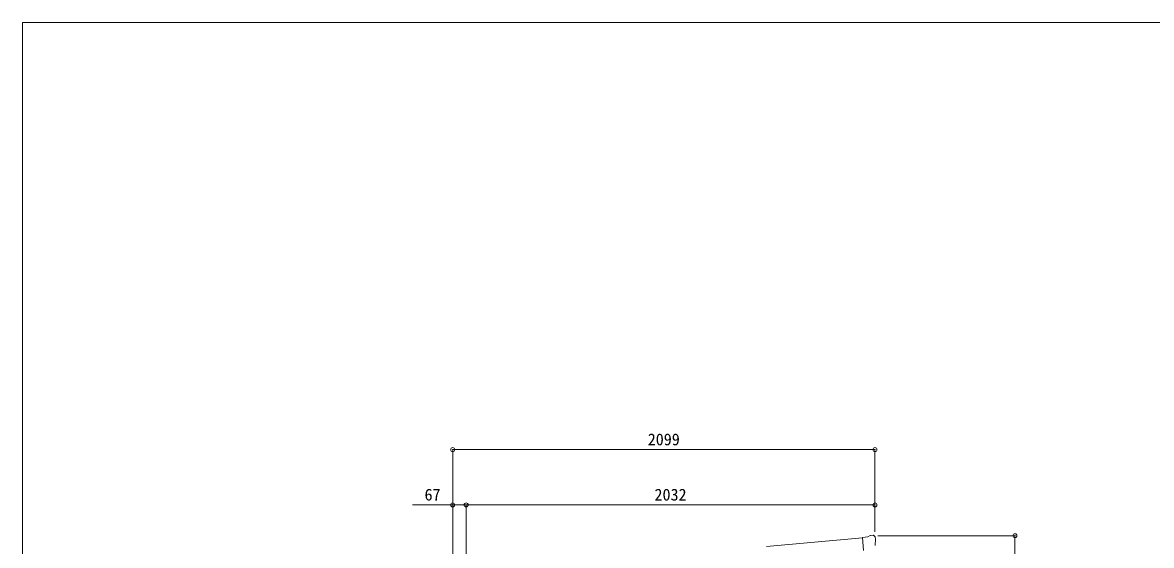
# Model space of a CAD drawing. Units: millimetres at full size. Extents: x -5590 to 5652, y -3902 to 3858.
# Drawn here: x -5590 to 21, y 1259 to 3858 of the extents above; entities that cross this region are included whole.
import ezdxf
from ezdxf.enums import TextEntityAlignment as Align

# ---------------------------------------------------------------- set-up
doc = ezdxf.new("R2010")
doc.units = ezdxf.units.MM
doc.header["$LTSCALE"] = 20
doc.header["$PDMODE"] = 32
doc.header["$PDSIZE"] = 20
for name, color, linetype, lineweight in [('0-A_寸法', 6, 'Continuous', 9), ('1-0_FRAME', 7, 'Continuous', 9), ('F-0_240', 7, 'Continuous', 9)]:
    doc.layers.add(name, color=color, linetype=linetype, lineweight=lineweight)
doc.styles.add('ＭＳ ゴシック', font='')
doc.styles.get('ＭＳ ゴシック').set_extended_font_data('MS Gothic')

msp = doc.modelspace()

# ---------------------------------------------------------------- linework, layer by layer
at = {"layer": '0-A_寸法'}
for p, q in [((-1353.37, 1735.39), (-3452.37, 1735.39)), ((-3452.37, 1460.77), (-3385.37, 1460.77)), ((-3385.37, 1460.77), (-1353.37, 1460.77)), ((-657.77, -991.06), (-657.77, 1307.5))]:
    msp.add_line(p, q, dxfattribs=at)
at = {"layer": '1-0_FRAME', "color": 6}
for p, q in [((-3452.37, 1735.39), (-3452.37, 1460.77)), ((-1353.37, 1735.39), (-1353.37, 1460.77)), ((-3452.37, 1460.77), (-3652.37, 1460.77)), ((-3452.37, 1460.77), (-3452.37, 973.21)), ((-3385.37, 1460.77), (-3385.37, 984.34)), ((-1353.37, 1460.77), (-1353.37, 1327.09)), ((-657.77, 1307.5), (-1339.19, 1307.5))]:
    msp.add_line(p, q, dxfattribs=at)
at = {"layer": '1-0_FRAME', "color": 4}
msp.add_line((-1415.53, 1297.3), (-1892.46, 1254.24), dxfattribs=at)
at = {"layer": '1-0_FRAME'}
for p, q in [((-1389.1, 1301.24), (-1415.67, 1298.91)), ((-1410.01, 1234.25), (-1415.67, 1298.91)), ((-1389.1, 1301.24), (-1377.39, 1308)), ((-1362.48, 1309.59), (-1376.15, 1308.39)), ((-1353.35, 1303.83), (-1358.83, 1308.44)), ((-1352.28, 1301.79), (-1352.17, 1300.45))]:
    msp.add_line(p, q, dxfattribs=at)
msp.add_lwpolyline([(-1352.73, 1259.58), (-1353.02, 1258.59), (-1353.12, 1258.4)], dxfattribs=at)
for centre, radius, start, end in [((-1375.89, 1305.4), 3, 95, 120), ((-1362.05, 1304.61), 5, 50.00648, 94.99352), ((-1553.79, 1282.81), 202.4, 353.4085, 5)]:
    msp.add_arc(centre, radius, start, end, dxfattribs=at)
for centre, major_axis, ratio, start_param, end_param in [((-1347.96, 1305.84), (-15.35, 3.44), 0.101033, 5.9751426, 5.9753737), ((-1355.28, 1301.54), (2.71, -1.31), 0.997474, 0.5366567, 1.3225652)]:
    msp.add_ellipse(centre, major_axis=major_axis, ratio=ratio, start_param=start_param, end_param=end_param, dxfattribs=at)
at = {"layer": '1-0_FRAME', "color": 6}
for p in [(-3452.37, 1735.39), (-1353.37, 1735.39), (-3452.37, 1460.77), (-3385.37, 1460.77), (-1353.37, 1460.77), (-657.77, 1307.5)]:
    msp.add_point(p, dxfattribs=at)
at = {"layer": 'F-0_240', "color": 5}
for q in [(-5590.3, -3901.77), (5369.7, 3858.23)]:
    msp.add_line((-5590.3, 3858.23), q, dxfattribs=at)

# ---------------------------------------------------------------- texts
at = {"layer": '1-0_FRAME', "style": 'ＭＳ ゴシック'}
for s, p in [('2099', (-2482.87, 1739.39)), ('67', (-3592.37, 1464.77)), ('2032', (-2449.37, 1464.77))]:
    msp.add_text(s, height=58.65, dxfattribs=at).set_placement(p, align=Align.BOTTOM_LEFT)

doc.saveas('drawing.dxf')
